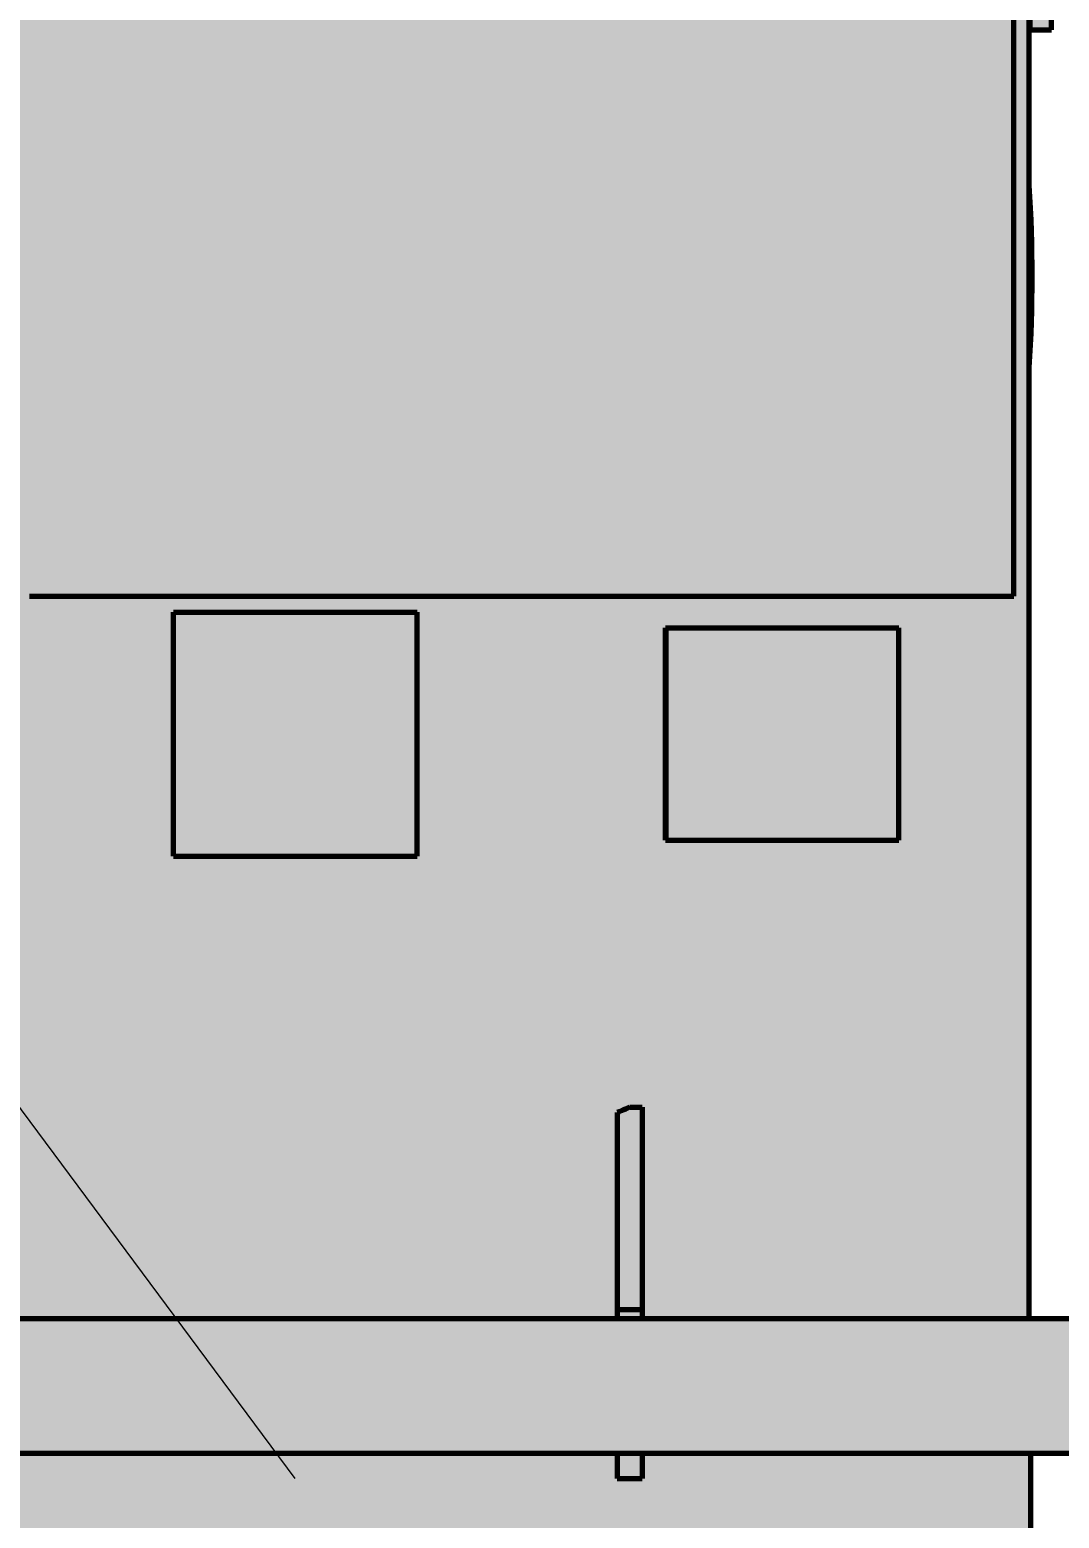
# Model space of a CAD drawing. Header units: millimetres. Extents: x 0 to 420, y 0 to 297.
# Drawn here: x 88 to 107.39, y 164.75 to 192.8 of the extents above; entities that cross this region are included whole.
import ezdxf

# ---------------------------------------------------------------- set-up
doc = ezdxf.new("R2010")
doc.units = ezdxf.units.MM
for name, color, linetype, lineweight in [('01-VISIBLE', 7, 'CONTINUOUS', 70), ('04-COTA', 3, 'CONTINUOUS', 18), ('08-FINA', 5, 'CONTINUOUS', 18), ('13-GRAFICA', 30, 'CONTINUOUS', 18)]:
    doc.layers.add(name, color=color, linetype=linetype, lineweight=lineweight)
doc.styles.add('ISO3098', font='isocpeur.ttf')
doc.dimstyles.new('FLAMA-IRAM', dxfattribs={"dimtxt": 3.5, "dimasz": 3.5, "dimexe": 2, "dimexo": 1.5, "dimgap": 1, "dimtad": 1, "dimdec": 1, "dimtxsty": 'ISO3098', "dimblk": 'IRAM_FLECHA', "dimblk1": 'IRAM_FLECHA', "dimblk2": 'IRAM_FLECHA', "dimcen": 2.5, "dimclrd": 256, "dimclre": 256, "dimclrt": 256, "dimazin": 3, "dimtfac": 1, "dimtmove": 0, "dimatfit": 3, "dimlwd": 18, "dimlwe": 18})

# ---------------------------------------------------------------- blocks, each defined once
blk = doc.blocks.new('IRAM_FLECHA')
blk.add_solid([(0, 0), (-1, 0.125), (-1, -0.125)])

msp = doc.modelspace()

# ---------------------------------------------------------------- hatches: boundary and pattern name
at = {"layer": '08-FINA'}
h = msp.add_hatch(color=7, dxfattribs=at)
h.dxf.hatch_style = 1
h.paths.add_polyline_path([(93, 165.5), (91.831, 167.746), (91.188, 167.269)])
at = {"layer": '13-GRAFICA', "true_color": 0xb21820}
h = msp.add_hatch(color=7, dxfattribs=at)
h.dxf.hatch_style = 1
h.paths.add_polyline_path([(76.5, 200.25), (76.5, 250.95), (76.6, 250.95), (76.6, 251.75), (76.7, 251.75), (76.8, 253.15), (76.9, 253.15), (76.9, 253.35), (77, 253.35), (77, 253.65), (77.1, 253.65), (77.1, 253.85), (77.2, 253.85), (77.2, 254.15), (77.3, 254.15), (77.3, 254.35), (77.4, 254.35), (77.4, 254.65), (77.5, 254.65), (77.5, 254.85), (77.6, 254.85), (77.6, 255.15), (77.7, 255.15), (77.8, 255.45), (78.1, 255.65), (78.1, 255.85), (78.2, 255.85), (78.3, 256.15), (78.6, 256.35), (78.6, 256.55), (78.9, 256.75), (78.9, 256.95), (79, 256.95), (79.5, 257.55), (79.7, 257.55), (80.2, 258.15), (80.4, 258.15), (80.8, 258.65), (81, 258.65), (81.1, 258.85), (81.3, 258.85), (81.3, 258.95), (81.5, 258.95), (81.5, 259.05), (81.7, 259.05), (81.7, 259.15), (82.3, 259.35), (82.4, 259.55), (82.6, 259.55), (82.6, 259.65), (82.8, 259.65), (82.8, 259.75), (83, 259.75), (83, 259.85), (83.7, 259.95), (83.7, 260.05), (84, 260.05), (84, 260.15), (84.3, 260.15), (84.3, 260.25), (84.6, 260.25), (84.6, 260.35), (85, 260.35), (85, 260.45), (85.3, 260.45), (85.3, 260.55), (86.3, 260.55), (86.3, 260.65), (87.3, 260.65), (87.3, 260.75), (98.7, 260.75), (98.7, 260.65), (100.7, 260.55), (100.7, 260.45), (101, 260.45), (101, 260.35), (101.4, 260.35), (101.4, 260.25), (101.7, 260.25), (101.7, 260.15), (102, 260.15), (102, 260.05), (102.3, 260.05), (102.3, 259.95), (103, 259.85), (103, 259.75), (103.6, 259.55), (103.7, 259.35), (103.9, 259.35), (103.9, 259.25), (104.1, 259.25), (104.1, 259.15), (104.3, 259.15), (104.3, 259.05), (104.9, 258.85), (105, 258.65), (105.2, 258.65), (105.6, 258.15), (105.8, 258.15), (106.3, 257.55), (106.5, 257.55), (106.5, 257.45), (107.1, 256.95), (107.1, 256.75), (107.4, 256.55), (107.4, 256.35), (107.7, 256.15), (107.7, 255.95), (107.9, 255.85), (107.9, 255.65), (108, 255.65), (108, 255.55), (108.2, 255.45), (108.2, 255.25), (108.4, 255.15), (108.4, 254.85), (108.5, 254.85), (108.5, 254.65), (108.6, 254.65), (108.6, 254.35), (108.7, 254.35), (108.8, 253.85), (108.9, 253.85), (108.9, 253.65), (109, 253.65), (109, 253.35), (109.1, 253.35), (109.1, 253.15), (109.2, 253.15), (109.2, 252.45), (109.3, 252.45), (109.3, 251.75), (109.4, 251.75), (109.4, 250.95), (109.5, 250.95), (109.5, 200.25), (109.3, 200.25), (109.2, 200.05), (109, 200.05), (108.9, 199.85), (108.7, 199.85), (108.6, 199.65), (108.4, 199.65), (108.3, 199.45), (108.1, 199.45), (108, 199.25), (107.8, 199.25), (107.7, 199.05), (107.5, 199.05), (107.4, 198.85), (107.2, 198.85), (107.2, 192.75), (106.8, 192.75), (106.8, 198.85), (106.9, 198.85), (106.9, 251.35), (106.8, 251.35), (106.7, 252.55), (106.6, 252.55), (106.6, 252.85), (106.5, 252.85), (106.5, 253.05), (106.4, 253.05), (106.4, 253.35), (106.3, 253.35), (106.3, 253.55), (106.2, 253.55), (106.1, 254.05), (105.8, 254.25), (105.8, 254.45), (105.7, 254.45), (105.6, 254.75), (105.3, 254.95), (105.3, 255.15), (105.2, 255.15), (104.5, 255.95), (104.3, 255.95), (103.8, 256.55), (103.6, 256.55), (103.6, 256.65), (103.2, 256.75), (103.1, 256.95), (102.9, 256.95), (102.9, 257.05), (102.7, 257.05), (102.7, 257.15), (102.5, 257.15), (102.5, 257.25), (102.3, 257.25), (102.3, 257.35), (102.1, 257.35), (102.1, 257.45), (101.9, 257.45), (101.9, 257.55), (101.6, 257.55), (101.6, 257.65), (101.2, 257.65), (101.2, 257.75), (100.9, 257.75), (100.9, 257.85), (100.6, 257.85), (100.6, 257.95), (100.2, 257.95), (100.2, 258.05), (98.3, 258.15), (98.3, 258.25), (87.7, 258.25), (87.7, 258.15), (85.8, 258.05), (85.8, 257.95), (85.4, 257.95), (85.4, 257.85), (85.1, 257.85), (85.1, 257.75), (84.8, 257.75), (84.8, 257.65), (84.1, 257.55), (84.1, 257.45), (83.9, 257.45), (83.9, 257.35), (83.7, 257.35), (83.7, 257.25), (83.5, 257.25), (83.5, 257.15), (82.9, 256.95), (82.8, 256.75), (82.2, 256.55), (81.7, 255.95), (81.5, 255.95), (81.5, 255.85), (80.7, 255.15), (80.7, 254.95), (80.4, 254.75), (80.4, 254.55), (80.2, 254.45), (80.2, 254.25), (79.9, 254.05), (79.8, 253.55), (79.7, 253.55), (79.7, 253.35), (79.6, 253.35), (79.6, 253.05), (79.5, 253.05), (79.5, 252.85), (79.4, 252.85), (79.3, 252.15), (79.2, 252.15), (79.2, 251.35), (79.1, 251.35), (79.1, 198.85), (79.2, 198.85), (79.2, 192.75), (78.8, 192.75), (78.8, 198.85), (78.6, 198.85), (78.5, 199.05), (78.3, 199.05), (78.2, 199.25), (78, 199.25), (77.9, 199.45), (77.7, 199.45), (77.6, 199.65), (77.4, 199.65), (77.3, 199.85), (77.1, 199.85), (77, 200.05), (76.8, 200.05), (76.7, 200.25)])
h = msp.add_hatch(color=7, dxfattribs=at)
h.dxf.hatch_style = 1
h.paths.add_polyline_path([(106.8, 212.85), (106.8, 168.55), (106.5, 168.55), (106.5, 182.15), (106.5, 203.15), (106.5, 212.85)])
at = {"layer": '13-GRAFICA', "true_color": 0xffffff}
h = msp.add_hatch(color=7, dxfattribs=at)
h.dxf.hatch_style = 1
h.paths.add_polyline_path([(79.5, 182.15), (79.5, 203.15), (106.5, 203.15), (106.5, 182.15)])
at = {"layer": '13-GRAFICA', "true_color": 0x202020}
h = msp.add_hatch(color=7, dxfattribs=at)
h.dxf.hatch_style = 1
h.paths.add_polyline_path([(106.8, 189.25), (106.9, 189.25), (106.9, 187.05), (106.8, 187.05)])
at = {"layer": '13-GRAFICA', "true_color": 0xb21820}
h = msp.add_hatch(color=7, dxfattribs=at)
h.dxf.hatch_style = 1
h.paths.add_polyline_path([(86.9, 168.55), (86.9, 172.45), (86.7, 172.45), (86.7, 172.55), (86.5, 172.55), (86.5, 168.55), (79.5, 168.55), (79.5, 176.35), (86, 176.35), (86, 181.85), (79.5, 181.85), (79.5, 182.15), (90.7, 182.15), (90.7, 181.85), (90.7, 177.25), (90.7, 168.55)])
h = msp.add_hatch(color=7, dxfattribs=at)
h.dxf.hatch_style = 1
h.paths.add_polyline_path([(95.3, 182.15), (95.3, 181.85), (90.7, 181.85), (90.7, 182.15)])
h = msp.add_hatch(color=7, dxfattribs=at)
h.dxf.hatch_style = 1
h.paths.add_polyline_path([(99.5, 168.55), (99.5, 172.55), (99.1, 172.45), (99.1, 168.55), (95.3, 168.55), (95.3, 177.25), (95.3, 181.85), (95.3, 182.15), (100, 182.15), (100, 181.55), (100, 177.55), (100, 168.55)])
h = msp.add_hatch(color=7, dxfattribs=at)
h.dxf.hatch_style = 1
h.paths.add_polyline_path([(104.4, 182.15), (104.4, 181.55), (100, 181.55), (100, 182.15)])
h = msp.add_hatch(color=7, dxfattribs=at)
h.dxf.hatch_style = 1
h.paths.add_polyline_path([(104.4, 168.55), (104.4, 177.55), (104.4, 181.55), (104.4, 182.15), (106.5, 182.15), (106.5, 168.55)])
at = {"layer": '13-GRAFICA', "true_color": 0xd7beeb}
h = msp.add_hatch(color=7, dxfattribs=at)
h.dxf.hatch_style = 1
h.paths.add_polyline_path([(90.7, 177.25), (90.7, 181.85), (95.3, 181.85), (95.3, 177.25)])
at = {"layer": '13-GRAFICA', "true_color": 0xf7c8d7}
h = msp.add_hatch(color=7, dxfattribs=at)
h.dxf.hatch_style = 1
h.paths.add_polyline_path([(100, 177.55), (100, 181.55), (104.4, 181.55), (104.4, 177.55)])
at = {"layer": '13-GRAFICA', "true_color": 0xb21820}
h = msp.add_hatch(color=7, dxfattribs=at)
h.dxf.hatch_style = 1
h.paths.add_polyline_path([(100, 168.55), (100, 177.55), (104.4, 177.55), (104.4, 168.55)])
h = msp.add_hatch(color=7, dxfattribs=at)
h.dxf.hatch_style = 1
h.paths.add_polyline_path([(90.7, 168.55), (90.7, 177.25), (95.3, 177.25), (95.3, 168.55)])
h = msp.add_hatch(color=7, dxfattribs=at)
h.dxf.hatch_style = 1
h.paths.add_polyline_path([(99.5, 172.55), (99.5, 168.55), (99.1, 168.55), (99.1, 172.45)])
h = msp.add_hatch(color=7, dxfattribs=at)
h.dxf.hatch_style = 1
h.paths.add_polyline_path([(75.8, 165.95), (75.8, 168.55), (110.2, 168.55), (110.2, 165.95)])
at = {"layer": '13-GRAFICA', "true_color": 0xffd200}
h = msp.add_hatch(color=7, dxfattribs=at)
h.dxf.hatch_style = 1
h.paths.add_polyline_path([(79.2, 163.45), (79.2, 165.95), (86.5, 165.95), (86.5, 165.45), (86.9, 165.45), (86.9, 165.95), (99.1, 165.95), (99.1, 165.45), (99.5, 165.45), (99.5, 165.95), (106.8, 165.95), (106.8, 163.45)])
at = {"layer": '13-GRAFICA', "true_color": 0xb21820}
h = msp.add_hatch(color=7, dxfattribs=at)
h.dxf.hatch_style = 1
h.paths.add_polyline_path([(99.5, 165.95), (99.5, 165.45), (99.1, 165.45), (99.1, 165.95)])

# ---------------------------------------------------------------- linework, layer by layer
at = {"layer": '01-VISIBLE'}
for p, q in [((106.825, 168.52), (106.825, 212.8)), ((106.538, 182.129), (106.538, 203.171)), ((106.845, 192.8), (106.845, 198.8)), ((107.245, 192.8), (107.245, 198.8)), ((106.845, 192.8), (107.245, 192.8)), ((90.706, 177.229), (90.706, 181.829)), ((95.294, 177.229), (95.294, 181.829)), ((99.974, 181.529), (99.989, 181.529)), ((99.974, 177.529), (99.974, 181.529)), ((99.989, 177.529), (99.989, 181.529)), ((104.371, 177.529), (104.371, 181.529)), ((99.974, 177.529), (99.989, 177.529)), ((99.3, 172.5), (99.537, 172.5)), ((99.537, 172.5), (99.537, 168.685)), ((99.062, 172.398), (99.062, 168.685)), ((99.062, 168.685), (99.062, 168.52)), ((99.062, 168.685), (99.537, 168.685)), ((99.537, 168.685), (99.537, 168.52)), ((75.8, 168.52), (110.2, 168.52)), ((75.8, 165.98), (110.2, 165.98)), ((99.062, 165.98), (99.062, 165.5)), ((99.537, 165.98), (99.537, 165.5)), ((106.855, 163.5), (106.855, 165.98)), ((99.062, 165.5), (99.537, 165.5))]:
    msp.add_line(p, q, dxfattribs=at)
for points in [[(87.991, 182.129), (88.059, 182.129), (88.126, 182.129), (88.194, 182.129), (88.262, 182.129), (88.33, 182.129), (88.397, 182.129), (88.465, 182.129), (88.533, 182.129), (88.6, 182.129), (88.668, 182.129), (88.736, 182.129), (88.803, 182.129), (88.871, 182.129), (88.939, 182.129), (89.006, 182.129), (89.074, 182.129), (89.142, 182.129), (89.209, 182.129), (89.277, 182.129), (89.345, 182.129), (89.413, 182.129), (89.48, 182.129), (89.548, 182.129), (89.616, 182.129), (89.683, 182.129), (89.751, 182.129), (89.819, 182.129), (89.886, 182.129), (89.954, 182.129), (90.022, 182.129), (90.089, 182.129), (90.157, 182.129), (90.225, 182.129), (90.292, 182.129), (90.36, 182.129), (90.428, 182.129), (90.496, 182.129), (90.563, 182.129), (90.631, 182.129), (90.699, 182.129), (90.766, 182.129), (90.834, 182.129), (90.902, 182.129), (90.969, 182.129), (91.037, 182.129), (91.105, 182.129), (91.172, 182.129), (91.24, 182.129), (91.308, 182.129), (91.375, 182.129), (91.443, 182.129), (91.511, 182.129), (91.579, 182.129), (91.646, 182.129), (91.714, 182.129), (91.782, 182.129), (91.849, 182.129), (91.917, 182.129), (91.985, 182.129), (92.052, 182.129), (92.12, 182.129), (92.188, 182.129), (92.255, 182.129), (92.323, 182.129), (92.391, 182.129), (92.458, 182.129), (92.526, 182.129), (92.594, 182.129), (92.662, 182.129), (92.729, 182.129), (92.797, 182.129), (92.865, 182.129), (92.932, 182.129), (93, 182.129), (93.068, 182.129), (93.135, 182.129), (93.203, 182.129), (93.271, 182.129), (93.338, 182.129), (93.406, 182.129), (93.474, 182.129), (93.542, 182.129), (93.609, 182.129), (93.677, 182.129), (93.745, 182.129), (93.812, 182.129), (93.88, 182.129), (93.948, 182.129), (94.015, 182.129), (94.083, 182.129), (94.151, 182.129), (94.218, 182.129), (94.286, 182.129), (94.354, 182.129), (94.421, 182.129), (94.489, 182.129), (94.557, 182.129), (94.625, 182.129), (94.692, 182.129), (94.76, 182.129), (94.828, 182.129), (94.895, 182.129), (94.963, 182.129), (95.031, 182.129), (95.098, 182.129), (95.166, 182.129), (95.234, 182.129), (95.301, 182.129), (95.369, 182.129), (95.437, 182.129), (95.504, 182.129), (95.572, 182.129), (95.64, 182.129), (95.708, 182.129), (95.775, 182.129), (95.843, 182.129), (95.911, 182.129), (95.978, 182.129), (96.046, 182.129), (96.114, 182.129), (96.181, 182.129), (96.249, 182.129), (96.317, 182.129), (96.384, 182.129), (96.452, 182.129), (96.52, 182.129), (96.587, 182.129), (96.655, 182.129), (96.723, 182.129), (96.791, 182.129), (96.858, 182.129), (96.926, 182.129), (96.994, 182.129), (97.061, 182.129), (97.129, 182.129), (97.197, 182.129), (97.264, 182.129), (97.332, 182.129), (97.4, 182.129), (97.467, 182.129), (97.535, 182.129), (97.603, 182.129), (97.67, 182.129), (97.738, 182.129), (97.806, 182.129), (97.874, 182.129), (97.941, 182.129), (98.009, 182.129), (98.077, 182.129), (98.144, 182.129), (98.212, 182.129), (98.28, 182.129), (98.347, 182.129), (98.415, 182.129), (98.483, 182.129), (98.55, 182.129), (98.618, 182.129), (98.686, 182.129), (98.753, 182.129), (98.821, 182.129), (98.889, 182.129), (98.957, 182.129), (99.024, 182.129), (99.092, 182.129), (99.16, 182.129), (99.227, 182.129), (99.295, 182.129), (99.363, 182.129), (99.43, 182.129), (99.498, 182.129), (99.566, 182.129), (99.633, 182.129), (99.701, 182.129), (99.769, 182.129), (99.836, 182.129), (99.904, 182.129), (99.972, 182.129), (100.04, 182.129), (100.107, 182.129), (100.175, 182.129), (100.243, 182.129), (100.31, 182.129), (100.378, 182.129), (100.446, 182.129), (100.513, 182.129), (100.581, 182.129), (100.649, 182.129), (100.716, 182.129), (100.784, 182.129), (100.852, 182.129), (100.919, 182.129), (100.987, 182.129), (101.055, 182.129), (101.123, 182.129), (101.19, 182.129), (101.258, 182.129), (101.326, 182.129), (101.393, 182.129), (101.461, 182.129), (101.529, 182.129), (101.596, 182.129), (101.664, 182.129), (101.732, 182.129), (101.799, 182.129), (101.867, 182.129), (101.935, 182.129), (102.002, 182.129), (102.07, 182.129), (102.138, 182.129), (102.206, 182.129), (102.273, 182.129), (102.341, 182.129), (102.409, 182.129), (102.476, 182.129), (102.544, 182.129), (102.612, 182.129), (102.679, 182.129), (102.747, 182.129), (102.815, 182.129), (102.882, 182.129), (102.95, 182.129), (103.018, 182.129), (103.085, 182.129), (103.153, 182.129), (103.221, 182.129), (103.289, 182.129), (103.356, 182.129), (103.424, 182.129), (103.492, 182.129), (103.559, 182.129), (103.627, 182.129), (103.695, 182.129), (103.762, 182.129), (103.83, 182.129), (103.898, 182.129), (103.965, 182.129), (104.033, 182.129), (104.101, 182.129), (104.168, 182.129), (104.236, 182.129), (104.304, 182.129), (104.372, 182.129), (104.439, 182.129), (104.507, 182.129), (104.575, 182.129), (104.642, 182.129), (104.71, 182.129), (104.778, 182.129), (104.845, 182.129), (104.913, 182.129), (104.981, 182.129), (105.048, 182.129), (105.116, 182.129), (105.184, 182.129), (105.251, 182.129), (105.319, 182.129), (105.387, 182.129), (105.455, 182.129), (105.522, 182.129), (105.59, 182.129), (105.658, 182.129), (105.725, 182.129), (105.793, 182.129), (105.861, 182.129), (105.928, 182.129), (105.996, 182.129), (106.064, 182.129), (106.131, 182.129), (106.199, 182.129), (106.267, 182.129), (106.334, 182.129), (106.402, 182.129), (106.47, 182.129), (106.538, 182.129)], [(90.706, 181.829), (90.756, 181.829), (90.806, 181.829), (90.857, 181.829), (90.907, 181.829), (90.958, 181.829), (91.008, 181.829), (91.059, 181.829), (91.109, 181.829), (91.159, 181.829), (91.21, 181.829), (91.26, 181.829), (91.311, 181.829), (91.361, 181.829), (91.412, 181.829), (91.462, 181.829), (91.512, 181.829), (91.563, 181.829), (91.613, 181.829), (91.664, 181.829), (91.714, 181.829), (91.765, 181.829), (91.815, 181.829), (91.865, 181.829), (91.916, 181.829), (91.966, 181.829), (92.017, 181.829), (92.067, 181.829), (92.118, 181.829), (92.168, 181.829), (92.218, 181.829), (92.269, 181.829), (92.319, 181.829), (92.37, 181.829), (92.42, 181.829), (92.471, 181.829), (92.521, 181.829), (92.571, 181.829), (92.622, 181.829), (92.672, 181.829), (92.723, 181.829), (92.773, 181.829), (92.824, 181.829), (92.874, 181.829), (92.924, 181.829), (92.975, 181.829), (93.025, 181.829), (93.076, 181.829), (93.126, 181.829), (93.176, 181.829), (93.227, 181.829), (93.277, 181.829), (93.328, 181.829), (93.378, 181.829), (93.429, 181.829), (93.479, 181.829), (93.529, 181.829), (93.58, 181.829), (93.63, 181.829), (93.681, 181.829), (93.731, 181.829), (93.782, 181.829), (93.832, 181.829), (93.882, 181.829), (93.933, 181.829), (93.983, 181.829), (94.034, 181.829), (94.084, 181.829), (94.135, 181.829), (94.185, 181.829), (94.235, 181.829), (94.286, 181.829), (94.336, 181.829), (94.387, 181.829), (94.437, 181.829), (94.488, 181.829), (94.538, 181.829), (94.588, 181.829), (94.639, 181.829), (94.689, 181.829), (94.74, 181.829), (94.79, 181.829), (94.841, 181.829), (94.891, 181.829), (94.941, 181.829), (94.992, 181.829), (95.042, 181.829), (95.093, 181.829), (95.143, 181.829), (95.194, 181.829), (95.244, 181.829), (95.294, 181.829)], [(99.989, 181.529), (100.039, 181.529), (100.09, 181.529), (100.14, 181.529), (100.19, 181.529), (100.241, 181.529), (100.291, 181.529), (100.341, 181.529), (100.392, 181.529), (100.442, 181.529), (100.493, 181.529), (100.543, 181.529), (100.593, 181.529), (100.644, 181.529), (100.694, 181.529), (100.744, 181.529), (100.795, 181.529), (100.845, 181.529), (100.896, 181.529), (100.946, 181.529), (100.996, 181.529), (101.047, 181.529), (101.097, 181.529), (101.147, 181.529), (101.198, 181.529), (101.248, 181.529), (101.299, 181.529), (101.349, 181.529), (101.399, 181.529), (101.45, 181.529), (101.5, 181.529), (101.55, 181.529), (101.601, 181.529), (101.651, 181.529), (101.702, 181.529), (101.752, 181.529), (101.802, 181.529), (101.853, 181.529), (101.903, 181.529), (101.953, 181.529), (102.004, 181.529), (102.054, 181.529), (102.105, 181.529), (102.155, 181.529), (102.205, 181.529), (102.256, 181.529), (102.306, 181.529), (102.356, 181.529), (102.407, 181.529), (102.457, 181.529), (102.508, 181.529), (102.558, 181.529), (102.608, 181.529), (102.659, 181.529), (102.709, 181.529), (102.759, 181.529), (102.81, 181.529), (102.86, 181.529), (102.911, 181.529), (102.961, 181.529), (103.011, 181.529), (103.062, 181.529), (103.112, 181.529), (103.162, 181.529), (103.213, 181.529), (103.263, 181.529), (103.314, 181.529), (103.364, 181.529), (103.414, 181.529), (103.465, 181.529), (103.515, 181.529), (103.565, 181.529), (103.616, 181.529), (103.666, 181.529), (103.717, 181.529), (103.767, 181.529), (103.817, 181.529), (103.868, 181.529), (103.918, 181.529), (103.968, 181.529), (104.019, 181.529), (104.069, 181.529), (104.12, 181.529), (104.17, 181.529), (104.22, 181.529), (104.271, 181.529), (104.321, 181.529), (104.371, 181.529)], [(99.989, 177.529), (100.039, 177.529), (100.09, 177.529), (100.14, 177.529), (100.19, 177.529), (100.241, 177.529), (100.291, 177.529), (100.341, 177.529), (100.392, 177.529), (100.442, 177.529), (100.493, 177.529), (100.543, 177.529), (100.593, 177.529), (100.644, 177.529), (100.694, 177.529), (100.744, 177.529), (100.795, 177.529), (100.845, 177.529), (100.896, 177.529), (100.946, 177.529), (100.996, 177.529), (101.047, 177.529), (101.097, 177.529), (101.147, 177.529), (101.198, 177.529), (101.248, 177.529), (101.299, 177.529), (101.349, 177.529), (101.399, 177.529), (101.45, 177.529), (101.5, 177.529), (101.55, 177.529), (101.601, 177.529), (101.651, 177.529), (101.702, 177.529), (101.752, 177.529), (101.802, 177.529), (101.853, 177.529), (101.903, 177.529), (101.953, 177.529), (102.004, 177.529), (102.054, 177.529), (102.105, 177.529), (102.155, 177.529), (102.205, 177.529), (102.256, 177.529), (102.306, 177.529), (102.356, 177.529), (102.407, 177.529), (102.457, 177.529), (102.508, 177.529), (102.558, 177.529), (102.608, 177.529), (102.659, 177.529), (102.709, 177.529), (102.759, 177.529), (102.81, 177.529), (102.86, 177.529), (102.911, 177.529), (102.961, 177.529), (103.011, 177.529), (103.062, 177.529), (103.112, 177.529), (103.162, 177.529), (103.213, 177.529), (103.263, 177.529), (103.314, 177.529), (103.364, 177.529), (103.414, 177.529), (103.465, 177.529), (103.515, 177.529), (103.565, 177.529), (103.616, 177.529), (103.666, 177.529), (103.717, 177.529), (103.767, 177.529), (103.817, 177.529), (103.868, 177.529), (103.918, 177.529), (103.968, 177.529), (104.019, 177.529), (104.069, 177.529), (104.12, 177.529), (104.17, 177.529), (104.22, 177.529), (104.271, 177.529), (104.321, 177.529), (104.371, 177.529)], [(90.706, 177.229), (90.756, 177.229), (90.806, 177.229), (90.857, 177.229), (90.907, 177.229), (90.958, 177.229), (91.008, 177.229), (91.059, 177.229), (91.109, 177.229), (91.159, 177.229), (91.21, 177.229), (91.26, 177.229), (91.311, 177.229), (91.361, 177.229), (91.412, 177.229), (91.462, 177.229), (91.512, 177.229), (91.563, 177.229), (91.613, 177.229), (91.664, 177.229), (91.714, 177.229), (91.765, 177.229), (91.815, 177.229), (91.865, 177.229), (91.916, 177.229), (91.966, 177.229), (92.017, 177.229), (92.067, 177.229), (92.118, 177.229), (92.168, 177.229), (92.218, 177.229), (92.269, 177.229), (92.319, 177.229), (92.37, 177.229), (92.42, 177.229), (92.471, 177.229), (92.521, 177.229), (92.571, 177.229), (92.622, 177.229), (92.672, 177.229), (92.723, 177.229), (92.773, 177.229), (92.824, 177.229), (92.874, 177.229), (92.924, 177.229), (92.975, 177.229), (93.025, 177.229), (93.076, 177.229), (93.126, 177.229), (93.176, 177.229), (93.227, 177.229), (93.277, 177.229), (93.328, 177.229), (93.378, 177.229), (93.429, 177.229), (93.479, 177.229), (93.529, 177.229), (93.58, 177.229), (93.63, 177.229), (93.681, 177.229), (93.731, 177.229), (93.782, 177.229), (93.832, 177.229), (93.882, 177.229), (93.933, 177.229), (93.983, 177.229), (94.034, 177.229), (94.084, 177.229), (94.135, 177.229), (94.185, 177.229), (94.235, 177.229), (94.286, 177.229), (94.336, 177.229), (94.387, 177.229), (94.437, 177.229), (94.488, 177.229), (94.538, 177.229), (94.588, 177.229), (94.639, 177.229), (94.689, 177.229), (94.74, 177.229), (94.79, 177.229), (94.841, 177.229), (94.891, 177.229), (94.941, 177.229), (94.992, 177.229), (95.042, 177.229), (95.093, 177.229), (95.143, 177.229), (95.194, 177.229), (95.244, 177.229), (95.294, 177.229)], [(99.3, 172.5), (99.261, 172.483), (99.221, 172.465), (99.181, 172.448), (99.142, 172.431), (99.102, 172.414), (99.062, 172.398)]]:
    msp.add_lwpolyline(points, dxfattribs=at)
msp.add_arc((80.783, 188.15), 26.098, -3.7658, 3.7658, dxfattribs=at)
at = {"layer": '08-FINA'}
msp.add_line((93, 165.5), (75.175, 189.5), dxfattribs=at)

# ---------------------------------------------------------------- dimensions: what is measured, and where the dimension line sits
at = {"layer": '04-COTA'}
msp.add_linear_dim(base=(125, 163.5), p1=(106.825, 163.5), p2=(106.825, 167.5), angle=90, dimstyle='FLAMA-IRAM', override={"dimlfac": 10}, dxfattribs=at).render()

doc.saveas('drawing.dxf')
